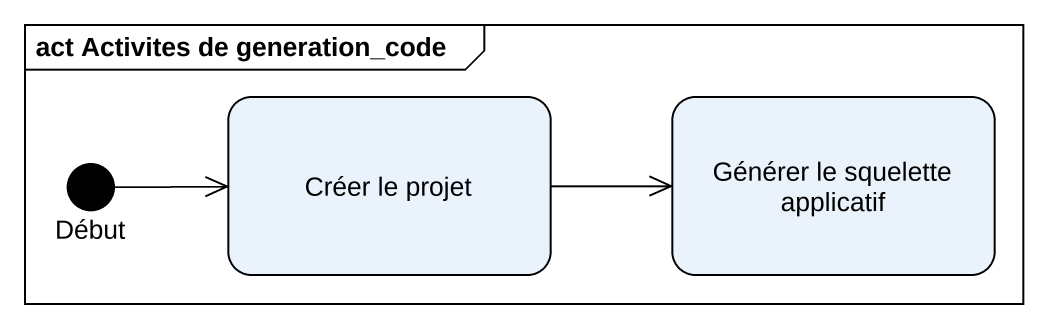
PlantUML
@startuml
mainframe act Activites de generation_code
hide empty description
state "Créer le projet" as Créer_le_projet
state "Générer le squelette applicatif" as Générer_le_squelette
state Début <<start>>
Créer_le_projet -right-> Générer_le_squelette
Début -right-> Créer_le_projet
@enduml
